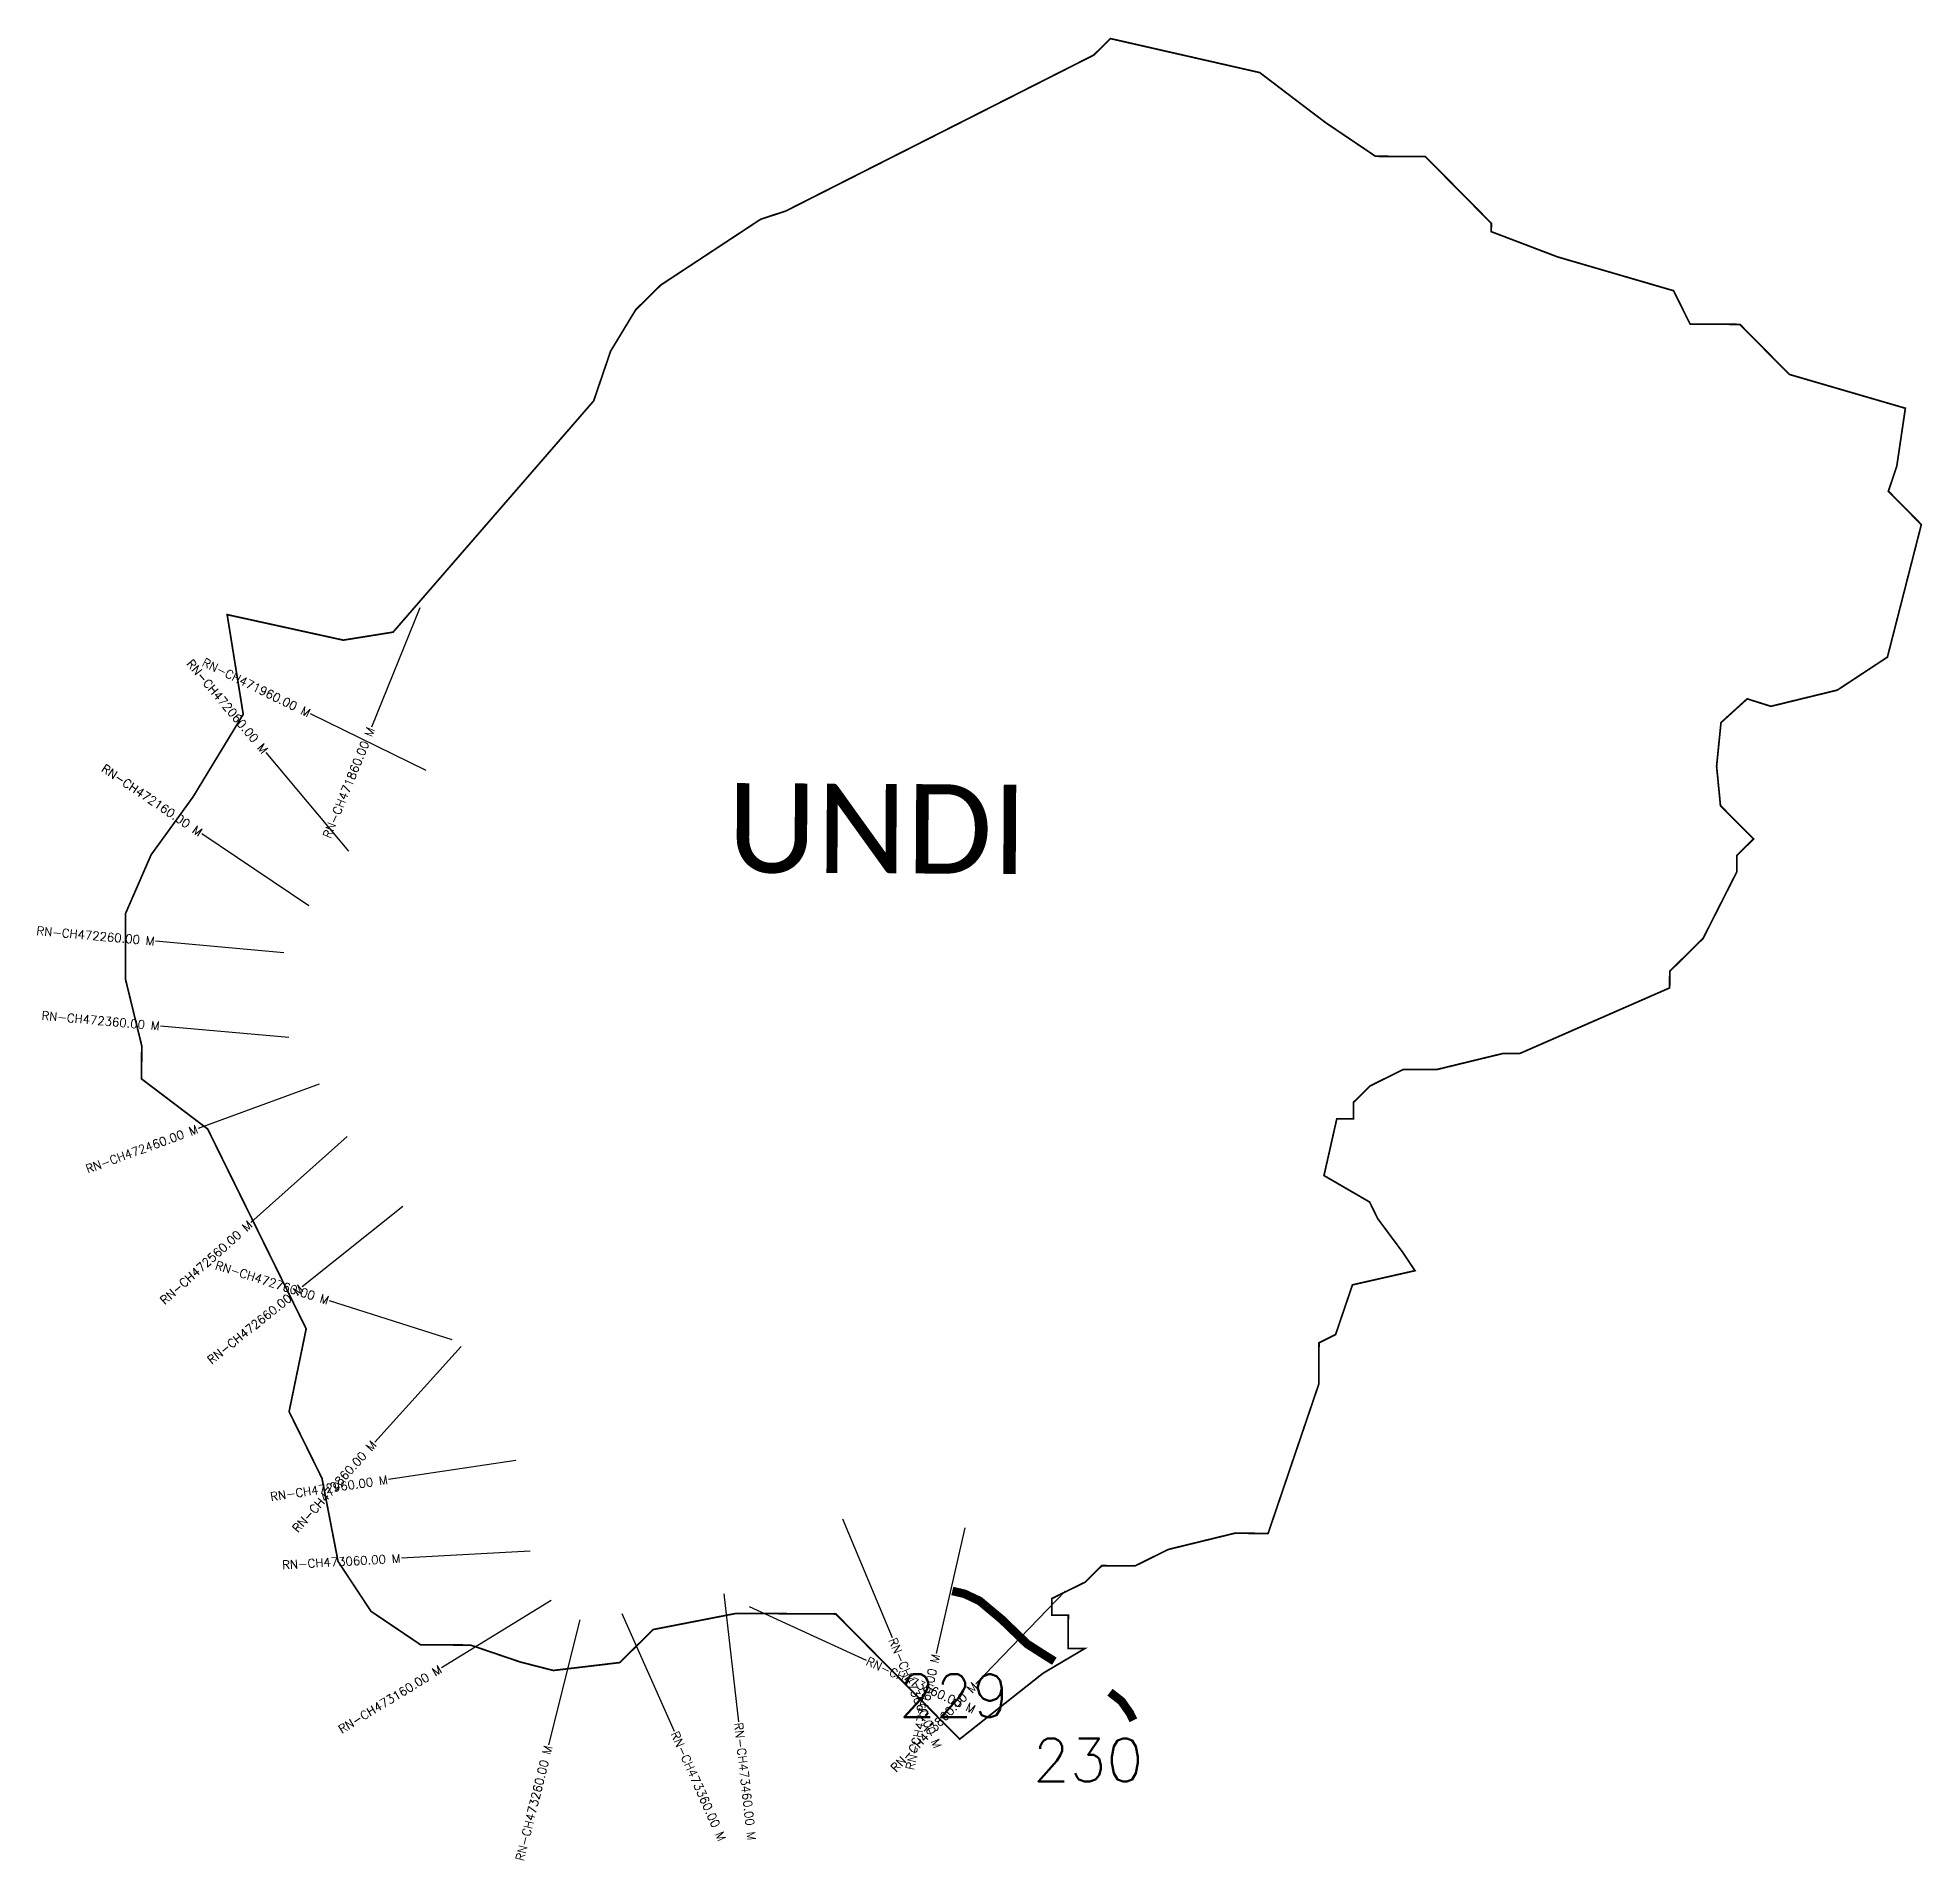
# Model space of a CAD drawing. Header units: metres. Extents: x 311824 to 314018, y 1905324 to 1907447.
import ezdxf
from ezdxf.enums import TextEntityAlignment as Align

# ---------------------------------------------------------------- set-up
doc = ezdxf.new("R2010")
doc.units = ezdxf.units.M
for name, color, linetype in [('ARTIFICIALLY PROTECTED', 4, 'Continuous'), ('CS', 134, 'Continuous'), ('CSMark', 6, 'Continuous'), ('VILLAGE NAME', 250, 'Continuous')]:
    doc.layers.add(name, color=color, linetype=linetype)
doc.styles.get("Standard").update_dxf_attribs({"font": 'simplex.shx'})

msp = doc.modelspace()

# ---------------------------------------------------------------- linework, layer by layer
at = {"color": 6, "const_width": 2, "flags": 128}
msp.add_lwpolyline([(312044.4, 1906775.4), (312179.6, 1906745.7), (312237.6, 1906755), (312471.2, 1907024.4), (312490.9, 1907082.3), (312520.1, 1907130.5), (312549.3, 1907159.3), (312665.7, 1907236), (312694.8, 1907245.5), (312776.1, 1907286.7), (313053.5, 1907427.2), (313073, 1907446.4), (313246.8, 1907406.8), (313297.9, 1907367.9), (313323.8, 1907348.3), (313373.9, 1907314.5), (313381.6, 1907309.3), (313439.6, 1907309), (313516.5, 1907231.2), (313516.4, 1907221.5), (313593.6, 1907192.1), (313728.7, 1907152.7), (313747.9, 1907113.9), (313805.9, 1907113.5), (313863.5, 1907055.2), (313998.6, 1907015.8), (313988.6, 1906948.2), (313978.8, 1906919.2), (314017.2, 1906880.3), (313977.7, 1906725.9), (313919.4, 1906687.5), (313842, 1906668.6), (313814.4, 1906677.3), (313783.9, 1906649.6), (313778.8, 1906598.7), (313783.3, 1906552.9), (313821.8, 1906514.1), (313802.4, 1906494.8), (313802.2, 1906475.5), (313763.1, 1906398.3), (313724.2, 1906359.9), (313724.1, 1906340.6), (313549.7, 1906264.2), (313530.4, 1906264.3), (313452.9, 1906245.5), (313414.2, 1906245.7), (313375.5, 1906226.5), (313356, 1906207.3), (313355.9, 1906188), (313336.5, 1906188), (313321.6, 1906122), (313374.7, 1906091.2), (313384.2, 1906071.8), (313413, 1906033), (313427.5, 1906011.2), (313354.8, 1905994.7), (313335.1, 1905936.8), (313315.8, 1905927.2), (313315.5, 1905878.9), (313256.5, 1905705.1), (313217.8, 1905705.4), (313140.4, 1905686.5), (313101.6, 1905667.3), (313062.9, 1905667.6), (313043.5, 1905648.4), (313004.7, 1905629.3), (313004.6, 1905609.9), (313023.9, 1905609.8), (313023.7, 1905571.1), (313043, 1905571), (312994.5, 1905542.3), (312897.4, 1905465.5), (312753.2, 1905611.3), (312637.2, 1905612), (312540.5, 1905593.2), (312501.5, 1905554.7), (312424.2, 1905545.5), (312385.6, 1905555.4), (312327.7, 1905575.1), (312269.7, 1905575.4), (312211.9, 1905614.4), (312173.5, 1905672.6), (312154.8, 1905769.4), (312116.5, 1905847), (312136.4, 1905943.5), (312021.7, 1906176.2), (311944.7, 1906234.6), (311944.9, 1906273.3), (311926, 1906350.7), (311926, 1906427.1), (311955.8, 1906495.6), (312004.6, 1906563), (312063.1, 1906659.3), (312044.4, 1906775.4)], dxfattribs=at)
at = {"layer": 'ARTIFICIALLY PROTECTED', "const_width": 10, "flags": 128}
for points in [[(312888.8, 1905638.1), (312903, 1905634.8), (312920.6, 1905626.5), (312946.4, 1905604.9), (312975.7, 1905576.6), (312996.1, 1905563.5), (313007.6, 1905556.3)], [(313072.4, 1905520.2), (313085.8, 1905509.7), (313095.4, 1905496.1), (313099.7, 1905487.4)]]:
    msp.add_lwpolyline(points, dxfattribs=at)
at = {"layer": 'CS'}
for p, q in [((312268.8, 1906783.4), (312212.3, 1906644.4)), ((312276.1, 1906593.9), (312141.3, 1906659.7)), ((312186.2, 1906499.9), (312089.7, 1906614.8)), ((312139.3, 1906436.2), (312015, 1906520.1)), ((312110.3, 1906381.5), (311960.9, 1906394.9)), ((312116.2, 1906282.7), (311966.8, 1906296.1)), ((312151.6, 1906228.4), (312010.7, 1906176.9)), ((312184, 1906167.4), (312072.1, 1906067.4)), ((312248.8, 1906086.1), (312131.7, 1905992.4)), ((312306.5, 1905930.7), (312163.6, 1905976)), ((312316.9, 1905922.8), (312216.2, 1905811.6)), ((312380.6, 1905789.9), (312232.2, 1905768)), ((312760.8, 1905722.2), (312818.6, 1905583.8)), ((312903.5, 1905711.7), (312870.1, 1905565.4)), ((312397.1, 1905684.6), (312247.3, 1905676.2)), ((313020.2, 1905637.9), (312916.1, 1905529.9)), ((312421.7, 1905626.9), (312293.8, 1905548.5)), ((312622.8, 1905634.9), (312639.7, 1905485.8)), ((312652.3, 1905620.1), (312788.6, 1905557.5)), ((312454.9, 1905604.3), (312418.6, 1905458.8)), ((312503.9, 1905611.8), (312564.8, 1905474.8))]:
    msp.add_line(p, q, dxfattribs=at)

# ---------------------------------------------------------------- texts
at = {"char_height": 50, "attachment_point": 1}
for s, insert in [('229', (312826.5, 1905541.1)), ('230', (312982.6, 1905466.3))]:
    msp.add_mtext_dynamic_manual_height_columns(s, width=84.374, gutter_width=1, heights=[74.2], dxfattribs=dict(at, insert=insert))
at = {"layer": 'CSMark'}
for s, rotation, p in [('RN-CH472060.00 M', 310.0437, (312089, 1906615.5)), ('RN-CH471960.00 M', 333.9606, (312140.4, 1906660.2)), ('RN-CH471860.00 M', 67.887, (312212, 1906643.5)), ('RN-CH472160.00 M', 325.9932, (312014.1, 1906520.6)), ('RN-CH472260.00 M', 354.8765, (311959.9, 1906395)), ('RN-CH472360.00 M', 354.855, (311965.8, 1906296.2)), ('RN-CH472460.00 M', 20.089, (312009.8, 1906176.5)), ('RN-CH472560.00 M', 41.8064, (312071.4, 1906066.7)), ('RN-CH472760.00 M', 342.4176, (312162.6, 1905976.3)), ('RN-CH472660.00 M', 38.6795, (312130.9, 1905991.8)), ('RN-CH472860.00 M', 47.8415, (312215.5, 1905810.9)), ('RN-CH472960.00 M', 8.39, (312231.2, 1905767.9)), ('RN-CH473060.00 M', 3.2108, (312246.3, 1905676.2)), ('RN-CH473160.00 M', 31.4849, (312292.9, 1905548)), ('RN-CH473760.00 M', 77.1647, (312869.9, 1905564.4)), ('RN-CH473860.00 M', 46.0551, (312915.4, 1905529.2)), ('RN-CH473260.00 M', 75.9733, (312418.3, 1905457.8))]:
    msp.add_text(s, height=10, rotation=rotation, dxfattribs=at).set_placement(p, align=Align.MIDDLE_RIGHT)
for s, rotation, p in [('RN-CH473660.00 M', 292.6761, (312819, 1905582.9)), ('RN-CH473560.00 M', 335.3382, (312789.5, 1905557.1)), ('RN-CH473360.00 M', 293.9473, (312565.2, 1905473.8)), ('RN-CH473460.00 M', 276.4783, (312639.8, 1905484.8))]:
    msp.add_text(s, height=10, rotation=rotation, dxfattribs=at).set_placement(p, align=Align.MIDDLE_LEFT)
at = {"layer": 'VILLAGE NAME', "insert": (312627.1, 1906579.2), "char_height": 104.042, "attachment_point": 1, "rotation": 359.6762}
msp.add_mtext_dynamic_manual_height_columns('{\\fCalibri|b0|i0|c0|p34;UNDI}', width=489.995, gutter_width=520.2, heights=[0], dxfattribs=at)

doc.saveas('drawing.dxf')
